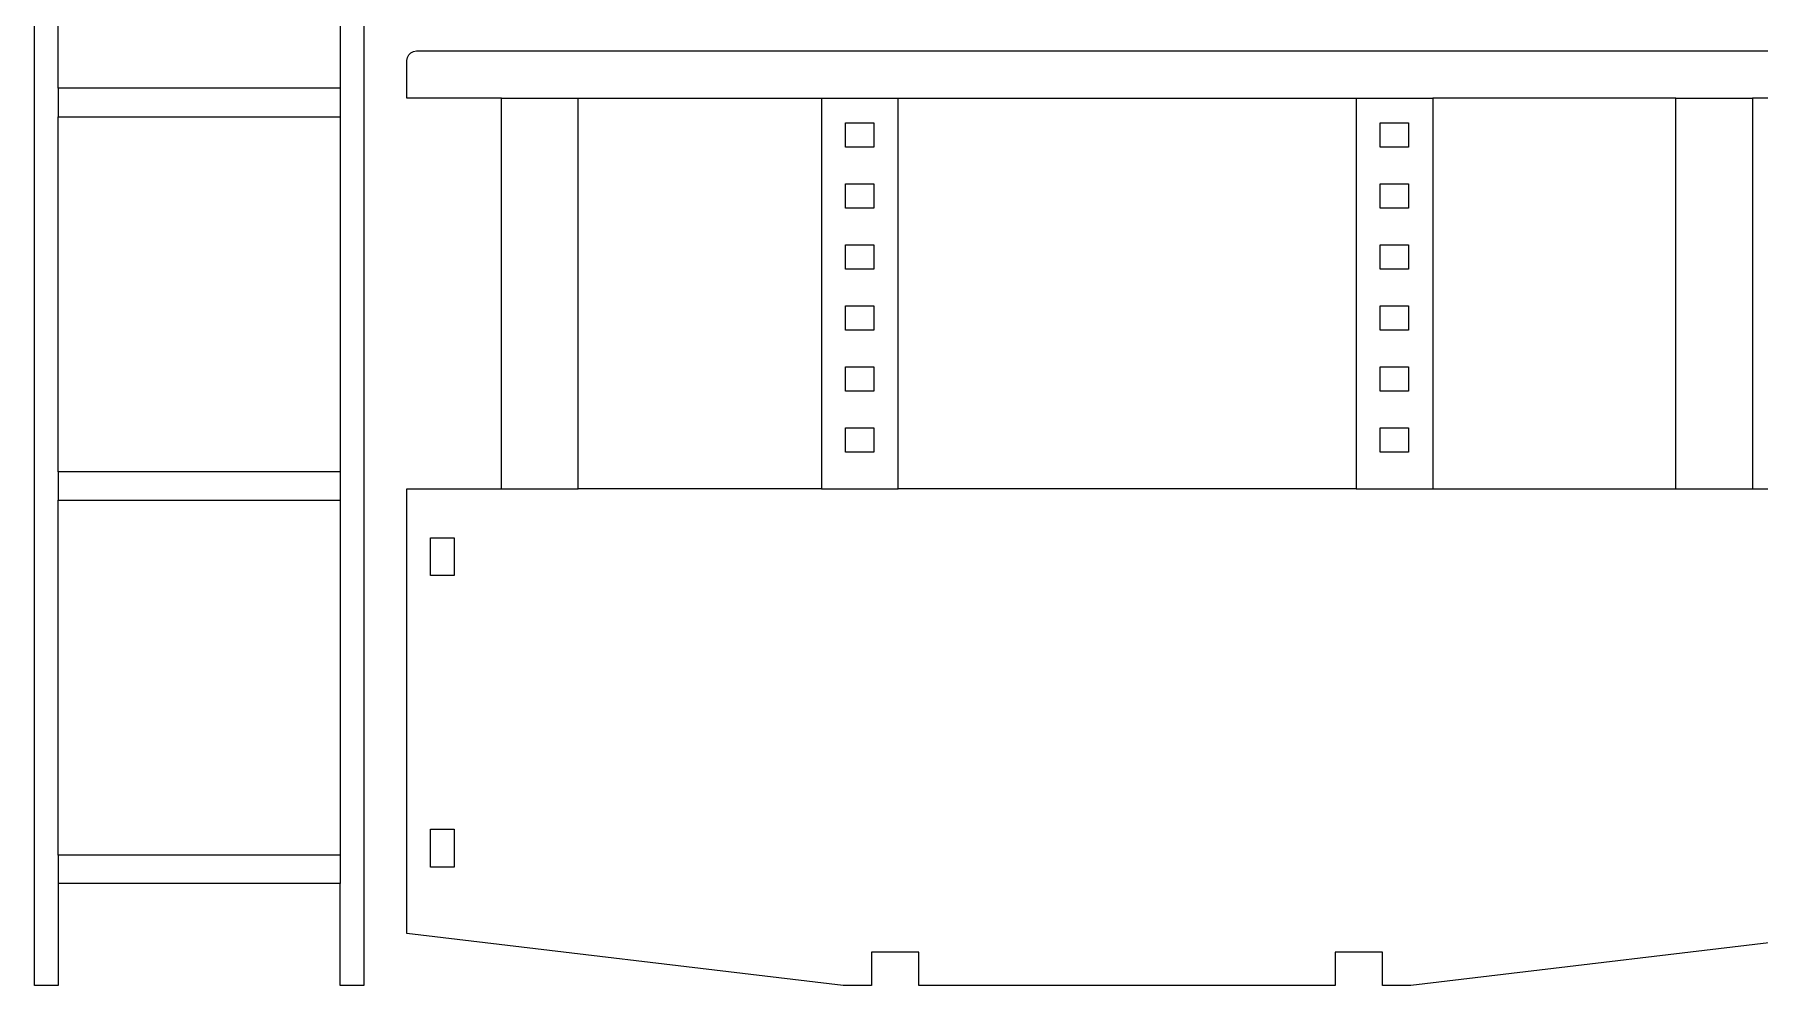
# Model space of a CAD drawing. Header units: centimetres. Extents: x -89 to 134, y -61 to -11.
# Drawn here: x -11.46 to 7.13, y -61.24 to -50.99 of the extents above; entities that cross this region are included whole.
import ezdxf

# ---------------------------------------------------------------- set-up
doc = ezdxf.new("R2010")
doc.units = ezdxf.units.CM
doc.header["$MEASUREMENT"] = 0
doc.layers.add('Camada 1', color=7, linetype='Continuous')

msp = doc.modelspace()

# ---------------------------------------------------------------- linework, layer by layer
at = {"layer": 'Camada 1', "lineweight": 9}
for points, knots in [([(-8.16899, -25.77065), (-8.16899, -25.77065), (-8.16899, -26.79052), (-8.16899, -26.79052), (-8.16899, -26.79052), (-8.16899, -26.79052), (-11.20823, -26.79052), (-11.20823, -26.79052), (-11.20823, -26.79052), (-11.20823, -26.79052), (-11.20823, -25.77065), (-11.20823, -25.77065), (-11.20823, -25.77065), (-11.20823, -25.77065), (-11.4632, -25.77065), (-11.4632, -25.77065), (-11.4632, -25.77065), (-11.4632, -25.77065), (-11.4632, -61.23955), (-11.4632, -61.23955), (-11.4632, -61.23955), (-11.4632, -61.23955), (-11.20823, -61.23955), (-11.20823, -61.23955), (-11.20823, -61.23955), (-11.20823, -61.23955), (-11.20823, -60.14042), (-11.20823, -60.14042), (-11.20823, -60.14042), (-11.20823, -60.14042), (-8.16899, -60.14042), (-8.16899, -60.14042), (-8.16899, -60.14042), (-8.16899, -60.14042), (-8.16899, -61.23955), (-8.16899, -61.23955), (-8.16899, -61.23955), (-8.16899, -61.23955), (-7.91403, -61.23955), (-7.91403, -61.23955), (-7.91403, -61.23955), (-7.91403, -61.23955), (-7.91403, -25.77065), (-7.91403, -25.77065), (-7.91403, -25.77065), (-7.91403, -25.77065), (-8.16899, -25.77065), (-8.16899, -25.77065)], [0, 0, 0, 0, 0.07692308, 0.07692308, 0.07692308, 0.07692308, 0.15384615, 0.15384615, 0.15384615, 0.15384615, 0.23076923, 0.23076923, 0.23076923, 0.23076923, 0.30769231, 0.30769231, 0.30769231, 0.30769231, 0.38461538, 0.38461538, 0.38461538, 0.38461538, 0.46153846, 0.46153846, 0.46153846, 0.46153846, 0.53846154, 0.53846154, 0.53846154, 0.53846154, 0.61538462, 0.61538462, 0.61538462, 0.61538462, 0.69230769, 0.69230769, 0.69230769, 0.69230769, 0.76923077, 0.76923077, 0.76923077, 0.76923077, 0.84615385, 0.84615385, 0.84615385, 0.84615385, 1, 1, 1, 1]), ([(-11.20823, -47.74894), (-11.20823, -47.74894), (-11.20823, -51.57348), (-11.20823, -51.57348), (-11.20823, -51.57348), (-11.20823, -51.57348), (-8.16899, -51.57348), (-8.16899, -51.57348), (-8.16899, -51.57348), (-8.16899, -51.57348), (-8.16899, -47.74894), (-8.16899, -47.74894), (-8.16899, -47.74894), (-8.16899, -47.74894), (-11.20823, -47.74894), (-11.20823, -47.74894)], [0, 0, 0, 0, 0.2, 0.2, 0.2, 0.2, 0.4, 0.4, 0.4, 0.4, 0.6, 0.6, 0.6, 0.6, 1, 1, 1, 1]), ([(-2.74824, -61.23899), (-2.74824, -61.23899), (-2.44227, -61.23899), (-2.44227, -61.23899), (-2.44227, -61.23899), (-2.44227, -61.23899), (-2.44227, -60.88203), (-2.44227, -60.88203), (-2.44227, -60.88203), (-2.44227, -60.88203), (-1.93234, -60.88203), (-1.93234, -60.88203), (-1.93234, -60.88203), (-1.93234, -60.88203), (-1.93234, -61.23899), (-1.93234, -61.23899), (-1.93234, -61.23899), (-1.93234, -61.23899), (2.55511, -61.23899), (2.55511, -61.23899), (2.55511, -61.23899), (2.55511, -61.23899), (2.55511, -60.88203), (2.55511, -60.88203), (2.55511, -60.88203), (2.55511, -60.88203), (3.06505, -60.88203), (3.06505, -60.88203), (3.06505, -60.88203), (3.06505, -60.88203), (3.06505, -61.23899), (3.06505, -61.23899), (3.06505, -61.23899), (3.06505, -61.23899), (3.37102, -61.23899), (3.37102, -61.23899), (3.37102, -61.23899), (3.37102, -61.23899), (8.07239, -60.67806), (8.07239, -60.67806), (8.07239, -60.67806), (8.07239, -60.67806), (8.07239, -55.889), (8.07239, -55.889), (8.07239, -55.889), (8.07239, -55.889), (7.05252, -55.889), (7.05252, -55.889), (7.05252, -55.889), (7.05252, -55.889), (7.05252, -51.68113), (7.05252, -51.68113), (7.05252, -51.68113), (7.05252, -51.68113), (8.07239, -51.68113), (8.07239, -51.68113), (8.07239, -51.68113), (8.07239, -51.68113), (8.07239, -51.27318), (8.07239, -51.27318), (8.07239, -51.27318), (8.07239, -51.27318), (8.0674, -51.24166), (8.0674, -51.24166), (8.0674, -51.24166), (8.0674, -51.24166), (8.05291, -51.21323), (8.05291, -51.21323), (8.05291, -51.21323), (8.05291, -51.21323), (8.03035, -51.19067), (8.03035, -51.19067), (8.03035, -51.19067), (8.03035, -51.19067), (8.00192, -51.17618), (8.00192, -51.17618), (8.00192, -51.17618), (8.00192, -51.17618), (7.97041, -51.1712), (7.97041, -51.1712), (7.97041, -51.1712), (7.97041, -51.1712), (-7.34763, -51.1712), (-7.34763, -51.1712), (-7.34763, -51.1712), (-7.34763, -51.1712), (-7.37914, -51.17618), (-7.37914, -51.17618), (-7.37914, -51.17618), (-7.37914, -51.17618), (-7.40757, -51.19067), (-7.40757, -51.19067), (-7.40757, -51.19067), (-7.40757, -51.19067), (-7.43014, -51.21323), (-7.43014, -51.21323), (-7.43014, -51.21323), (-7.43014, -51.21323), (-7.44462, -51.24166), (-7.44462, -51.24166), (-7.44462, -51.24166), (-7.44462, -51.24166), (-7.44962, -51.27318), (-7.44962, -51.27318), (-7.44962, -51.27318), (-7.44962, -51.27318), (-7.44962, -51.68113), (-7.44962, -51.68113), (-7.44962, -51.68113), (-7.44962, -51.68113), (-6.42974, -51.68113), (-6.42974, -51.68113), (-6.42974, -51.68113), (-6.42974, -51.68113), (-6.42974, -55.889), (-6.42974, -55.889), (-6.42974, -55.889), (-6.42974, -55.889), (-7.44962, -55.889), (-7.44962, -55.889), (-7.44962, -55.889), (-7.44962, -55.889), (-7.44962, -60.67806), (-7.44962, -60.67806), (-7.44962, -60.67806), (-7.44962, -60.67806), (-2.74824, -61.23899), (-2.74824, -61.23899)], [0, 0, 0, 0, 0.03030303, 0.03030303, 0.03030303, 0.03030303, 0.06060606, 0.06060606, 0.06060606, 0.06060606, 0.09090909, 0.09090909, 0.09090909, 0.09090909, 0.12121212, 0.12121212, 0.12121212, 0.12121212, 0.15151515, 0.15151515, 0.15151515, 0.15151515, 0.18181818, 0.18181818, 0.18181818, 0.18181818, 0.21212121, 0.21212121, 0.21212121, 0.21212121, 0.24242424, 0.24242424, 0.24242424, 0.24242424, 0.27272727, 0.27272727, 0.27272727, 0.27272727, 0.3030303, 0.3030303, 0.3030303, 0.3030303, 0.33333333, 0.33333333, 0.33333333, 0.33333333, 0.36363636, 0.36363636, 0.36363636, 0.36363636, 0.39393939, 0.39393939, 0.39393939, 0.39393939, 0.42424242, 0.42424242, 0.42424242, 0.42424242, 0.45454545, 0.45454545, 0.45454545, 0.45454545, 0.48484848, 0.48484848, 0.48484848, 0.48484848, 0.51515152, 0.51515152, 0.51515152, 0.51515152, 0.54545455, 0.54545455, 0.54545455, 0.54545455, 0.57575758, 0.57575758, 0.57575758, 0.57575758, 0.60606061, 0.60606061, 0.60606061, 0.60606061, 0.63636364, 0.63636364, 0.63636364, 0.63636364, 0.66666667, 0.66666667, 0.66666667, 0.66666667, 0.6969697, 0.6969697, 0.6969697, 0.6969697, 0.72727273, 0.72727273, 0.72727273, 0.72727273, 0.75757576, 0.75757576, 0.75757576, 0.75757576, 0.78787879, 0.78787879, 0.78787879, 0.78787879, 0.81818182, 0.81818182, 0.81818182, 0.81818182, 0.84848485, 0.84848485, 0.84848485, 0.84848485, 0.87878788, 0.87878788, 0.87878788, 0.87878788, 0.90909091, 0.90909091, 0.90909091, 0.90909091, 0.93939394, 0.93939394, 0.93939394, 0.93939394, 1, 1, 1, 1]), ([(-2.98281, -55.889), (-2.98281, -55.889), (-2.98281, -51.68113), (-2.98281, -51.68113), (-2.98281, -51.68113), (-2.98281, -51.68113), (-5.60365, -51.68113), (-5.60365, -51.68113), (-5.60365, -51.68113), (-5.60365, -51.68113), (-5.60365, -55.889), (-5.60365, -55.889), (-5.60365, -55.889), (-5.60365, -55.889), (-2.98281, -55.889), (-2.98281, -55.889)], [0, 0, 0, 0, 0.2, 0.2, 0.2, 0.2, 0.4, 0.4, 0.4, 0.4, 0.6, 0.6, 0.6, 0.6, 1, 1, 1, 1]), ([(-2.1567, -55.889), (-2.1567, -55.889), (2.77948, -55.889), (2.77948, -55.889), (2.77948, -55.889), (2.77948, -55.889), (2.77948, -51.68113), (2.77948, -51.68113), (2.77948, -51.68113), (2.77948, -51.68113), (-2.1567, -51.68113), (-2.1567, -51.68113), (-2.1567, -51.68113), (-2.1567, -51.68113), (-2.1567, -55.889), (-2.1567, -55.889)], [0, 0, 0, 0, 0.2, 0.2, 0.2, 0.2, 0.4, 0.4, 0.4, 0.4, 0.6, 0.6, 0.6, 0.6, 1, 1, 1, 1]), ([(3.60559, -51.68113), (3.60559, -51.68113), (6.22642, -51.68113), (6.22642, -51.68113), (6.22642, -51.68113), (6.22642, -51.68113), (6.22642, -55.889), (6.22642, -55.889), (6.22642, -55.889), (6.22642, -55.889), (3.60559, -55.889), (3.60559, -55.889), (3.60559, -55.889), (3.60559, -55.889), (3.60559, -51.68113), (3.60559, -51.68113)], [0, 0, 0, 0, 0.2, 0.2, 0.2, 0.2, 0.4, 0.4, 0.4, 0.4, 0.6, 0.6, 0.6, 0.6, 1, 1, 1, 1]), ([(-8.16899, -55.70396), (-8.16899, -55.70396), (-8.16899, -51.87944), (-8.16899, -51.87944), (-8.16899, -51.87944), (-8.16899, -51.87944), (-11.20823, -51.87944), (-11.20823, -51.87944), (-11.20823, -51.87944), (-11.20823, -51.87944), (-11.20823, -55.70396), (-11.20823, -55.70396), (-11.20823, -55.70396), (-11.20823, -55.70396), (-8.16899, -55.70396), (-8.16899, -55.70396)], [0, 0, 0, 0, 0.2, 0.2, 0.2, 0.2, 0.4, 0.4, 0.4, 0.4, 0.6, 0.6, 0.6, 0.6, 1, 1, 1, 1]), ([(-2.72274, -51.94412), (-2.72274, -51.94412), (-2.72274, -52.20711), (-2.72274, -52.20711), (-2.72274, -52.20711), (-2.72274, -52.20711), (-2.41677, -52.20711), (-2.41677, -52.20711), (-2.41677, -52.20711), (-2.41677, -52.20711), (-2.41677, -51.94412), (-2.41677, -51.94412), (-2.41677, -51.94412), (-2.41677, -51.94412), (-2.72274, -51.94412), (-2.72274, -51.94412)], [0, 0, 0, 0, 0.2, 0.2, 0.2, 0.2, 0.4, 0.4, 0.4, 0.4, 0.6, 0.6, 0.6, 0.6, 1, 1, 1, 1]), ([(3.34552, -52.20711), (3.34552, -52.20711), (3.34552, -51.94412), (3.34552, -51.94412), (3.34552, -51.94412), (3.34552, -51.94412), (3.03955, -51.94412), (3.03955, -51.94412), (3.03955, -51.94412), (3.03955, -51.94412), (3.03955, -52.20711), (3.03955, -52.20711), (3.03955, -52.20711), (3.03955, -52.20711), (3.34552, -52.20711), (3.34552, -52.20711)], [0, 0, 0, 0, 0.2, 0.2, 0.2, 0.2, 0.4, 0.4, 0.4, 0.4, 0.6, 0.6, 0.6, 0.6, 1, 1, 1, 1]), ([(-2.41677, -52.8646), (-2.41677, -52.8646), (-2.41677, -52.6016), (-2.41677, -52.6016), (-2.41677, -52.6016), (-2.41677, -52.6016), (-2.72274, -52.6016), (-2.72274, -52.6016), (-2.72274, -52.6016), (-2.72274, -52.6016), (-2.72274, -52.8646), (-2.72274, -52.8646), (-2.72274, -52.8646), (-2.72274, -52.8646), (-2.41677, -52.8646), (-2.41677, -52.8646)], [0, 0, 0, 0, 0.2, 0.2, 0.2, 0.2, 0.4, 0.4, 0.4, 0.4, 0.6, 0.6, 0.6, 0.6, 1, 1, 1, 1]), ([(3.34552, -52.8646), (3.34552, -52.8646), (3.34552, -52.6016), (3.34552, -52.6016), (3.34552, -52.6016), (3.34552, -52.6016), (3.03955, -52.6016), (3.03955, -52.6016), (3.03955, -52.6016), (3.03955, -52.6016), (3.03955, -52.8646), (3.03955, -52.8646), (3.03955, -52.8646), (3.03955, -52.8646), (3.34552, -52.8646), (3.34552, -52.8646)], [0, 0, 0, 0, 0.2, 0.2, 0.2, 0.2, 0.4, 0.4, 0.4, 0.4, 0.6, 0.6, 0.6, 0.6, 1, 1, 1, 1]), ([(-2.41677, -53.52208), (-2.41677, -53.52208), (-2.41677, -53.25909), (-2.41677, -53.25909), (-2.41677, -53.25909), (-2.41677, -53.25909), (-2.72274, -53.25909), (-2.72274, -53.25909), (-2.72274, -53.25909), (-2.72274, -53.25909), (-2.72274, -53.52208), (-2.72274, -53.52208), (-2.72274, -53.52208), (-2.72274, -53.52208), (-2.41677, -53.52208), (-2.41677, -53.52208)], [0, 0, 0, 0, 0.2, 0.2, 0.2, 0.2, 0.4, 0.4, 0.4, 0.4, 0.6, 0.6, 0.6, 0.6, 1, 1, 1, 1]), ([(3.34552, -53.25909), (3.34552, -53.25909), (3.03955, -53.25909), (3.03955, -53.25909), (3.03955, -53.25909), (3.03955, -53.25909), (3.03955, -53.52208), (3.03955, -53.52208), (3.03955, -53.52208), (3.03955, -53.52208), (3.34552, -53.52208), (3.34552, -53.52208), (3.34552, -53.52208), (3.34552, -53.52208), (3.34552, -53.25909), (3.34552, -53.25909)], [0, 0, 0, 0, 0.2, 0.2, 0.2, 0.2, 0.4, 0.4, 0.4, 0.4, 0.6, 0.6, 0.6, 0.6, 1, 1, 1, 1]), ([(-2.72274, -53.91656), (-2.72274, -53.91656), (-2.72274, -54.17956), (-2.72274, -54.17956), (-2.72274, -54.17956), (-2.72274, -54.17956), (-2.41677, -54.17956), (-2.41677, -54.17956), (-2.41677, -54.17956), (-2.41677, -54.17956), (-2.41677, -53.91656), (-2.41677, -53.91656), (-2.41677, -53.91656), (-2.41677, -53.91656), (-2.72274, -53.91656), (-2.72274, -53.91656)], [0, 0, 0, 0, 0.2, 0.2, 0.2, 0.2, 0.4, 0.4, 0.4, 0.4, 0.6, 0.6, 0.6, 0.6, 1, 1, 1, 1]), ([(3.34552, -54.17956), (3.34552, -54.17956), (3.34552, -53.91656), (3.34552, -53.91656), (3.34552, -53.91656), (3.34552, -53.91656), (3.03955, -53.91656), (3.03955, -53.91656), (3.03955, -53.91656), (3.03955, -53.91656), (3.03955, -54.17956), (3.03955, -54.17956), (3.03955, -54.17956), (3.03955, -54.17956), (3.34552, -54.17956), (3.34552, -54.17956)], [0, 0, 0, 0, 0.2, 0.2, 0.2, 0.2, 0.4, 0.4, 0.4, 0.4, 0.6, 0.6, 0.6, 0.6, 1, 1, 1, 1]), ([(-2.41677, -54.83703), (-2.41677, -54.83703), (-2.41677, -54.57404), (-2.41677, -54.57404), (-2.41677, -54.57404), (-2.41677, -54.57404), (-2.72274, -54.57404), (-2.72274, -54.57404), (-2.72274, -54.57404), (-2.72274, -54.57404), (-2.72274, -54.83703), (-2.72274, -54.83703), (-2.72274, -54.83703), (-2.72274, -54.83703), (-2.41677, -54.83703), (-2.41677, -54.83703)], [0, 0, 0, 0, 0.2, 0.2, 0.2, 0.2, 0.4, 0.4, 0.4, 0.4, 0.6, 0.6, 0.6, 0.6, 1, 1, 1, 1]), ([(3.03955, -54.57404), (3.03955, -54.57404), (3.03955, -54.83703), (3.03955, -54.83703), (3.03955, -54.83703), (3.03955, -54.83703), (3.34552, -54.83703), (3.34552, -54.83703), (3.34552, -54.83703), (3.34552, -54.83703), (3.34552, -54.57404), (3.34552, -54.57404), (3.34552, -54.57404), (3.34552, -54.57404), (3.03955, -54.57404), (3.03955, -54.57404)], [0, 0, 0, 0, 0.2, 0.2, 0.2, 0.2, 0.4, 0.4, 0.4, 0.4, 0.6, 0.6, 0.6, 0.6, 1, 1, 1, 1]), ([(-2.72274, -55.49451), (-2.72274, -55.49451), (-2.41677, -55.49451), (-2.41677, -55.49451), (-2.41677, -55.49451), (-2.41677, -55.49451), (-2.41677, -55.23152), (-2.41677, -55.23152), (-2.41677, -55.23152), (-2.41677, -55.23152), (-2.72274, -55.23152), (-2.72274, -55.23152), (-2.72274, -55.23152), (-2.72274, -55.23152), (-2.72274, -55.49451), (-2.72274, -55.49451)], [0, 0, 0, 0, 0.2, 0.2, 0.2, 0.2, 0.4, 0.4, 0.4, 0.4, 0.6, 0.6, 0.6, 0.6, 1, 1, 1, 1]), ([(3.34552, -55.49451), (3.34552, -55.49451), (3.34552, -55.23152), (3.34552, -55.23152), (3.34552, -55.23152), (3.34552, -55.23152), (3.03955, -55.23152), (3.03955, -55.23152), (3.03955, -55.23152), (3.03955, -55.23152), (3.03955, -55.49451), (3.03955, -55.49451), (3.03955, -55.49451), (3.03955, -55.49451), (3.34552, -55.49451), (3.34552, -55.49451)], [0, 0, 0, 0, 0.2, 0.2, 0.2, 0.2, 0.4, 0.4, 0.4, 0.4, 0.6, 0.6, 0.6, 0.6, 1, 1, 1, 1]), ([(-8.16899, -59.83446), (-8.16899, -59.83446), (-8.16899, -56.00993), (-8.16899, -56.00993), (-8.16899, -56.00993), (-8.16899, -56.00993), (-11.20823, -56.00993), (-11.20823, -56.00993), (-11.20823, -56.00993), (-11.20823, -56.00993), (-11.20823, -59.83446), (-11.20823, -59.83446), (-11.20823, -59.83446), (-11.20823, -59.83446), (-8.16899, -59.83446), (-8.16899, -59.83446)], [0, 0, 0, 0, 0.2, 0.2, 0.2, 0.2, 0.4, 0.4, 0.4, 0.4, 0.6, 0.6, 0.6, 0.6, 1, 1, 1, 1]), ([(-6.93969, -56.41498), (-6.93969, -56.41498), (-7.19465, -56.41498), (-7.19465, -56.41498), (-7.19465, -56.41498), (-7.19465, -56.41498), (-7.19465, -56.82294), (-7.19465, -56.82294), (-7.19465, -56.82294), (-7.19465, -56.82294), (-6.93969, -56.82294), (-6.93969, -56.82294), (-6.93969, -56.82294), (-6.93969, -56.82294), (-6.93969, -56.41498), (-6.93969, -56.41498)], [0, 0, 0, 0, 0.2, 0.2, 0.2, 0.2, 0.4, 0.4, 0.4, 0.4, 0.6, 0.6, 0.6, 0.6, 1, 1, 1, 1]), ([(-6.93969, -59.5562), (-6.93969, -59.5562), (-7.19465, -59.5562), (-7.19465, -59.5562), (-7.19465, -59.5562), (-7.19465, -59.5562), (-7.19465, -59.96415), (-7.19465, -59.96415), (-7.19465, -59.96415), (-7.19465, -59.96415), (-6.93969, -59.96415), (-6.93969, -59.96415), (-6.93969, -59.96415), (-6.93969, -59.96415), (-6.93969, -59.5562), (-6.93969, -59.5562)], [0, 0, 0, 0, 0.2, 0.2, 0.2, 0.2, 0.4, 0.4, 0.4, 0.4, 0.6, 0.6, 0.6, 0.6, 1, 1, 1, 1])]:
    msp.add_open_spline(points, degree=3, knots=knots, dxfattribs=at)
at = {"layer": 'Camada 1', "color": 140, "lineweight": 9}
for points in [[(-11.20823, -51.57346), (-11.20823, -51.57346), (-11.20823, -51.87943), (-11.20823, -51.87943)], [(-8.16899, -51.57346), (-8.16899, -51.57346), (-8.16899, -51.87943), (-8.16899, -51.87943)], [(-11.20823, -55.70395), (-11.20823, -55.70395), (-11.20823, -56.00992), (-11.20823, -56.00992)], [(-8.16899, -55.70395), (-8.16899, -55.70395), (-8.16899, -56.00992), (-8.16899, -56.00992)], [(-11.20823, -59.83444), (-11.20823, -59.83444), (-11.20823, -60.14041), (-11.20823, -60.14041)], [(-8.16899, -59.83444), (-8.16899, -59.83444), (-8.16899, -60.14041), (-8.16899, -60.14041)]]:
    msp.add_open_spline(points, degree=3, dxfattribs=at)
at = {"layer": 'Camada 1', "color": 140, "lineweight": 20}
for points in [[(-6.42974, -51.68113), (-6.42974, -51.68113), (-5.60365, -51.68113), (-5.60365, -51.68113)], [(-2.98279, -51.68113), (-2.98279, -51.68113), (-2.1567, -51.68113), (-2.1567, -51.68113)], [(2.7795, -51.68113), (2.7795, -51.68113), (3.60559, -51.68113), (3.60559, -51.68113)], [(6.22642, -51.68113), (6.22642, -51.68113), (7.05251, -51.68113), (7.05251, -51.68113)], [(-6.42974, -55.889), (-6.42974, -55.889), (-5.60365, -55.889), (-5.60365, -55.889)], [(-2.98279, -55.889), (-2.98279, -55.889), (-2.1567, -55.889), (-2.1567, -55.889)], [(2.7795, -55.889), (2.7795, -55.889), (3.60559, -55.889), (3.60559, -55.889)], [(6.22642, -55.889), (6.22642, -55.889), (7.05251, -55.889), (7.05251, -55.889)]]:
    msp.add_open_spline(points, degree=3, dxfattribs=at)

doc.saveas('drawing.dxf')
